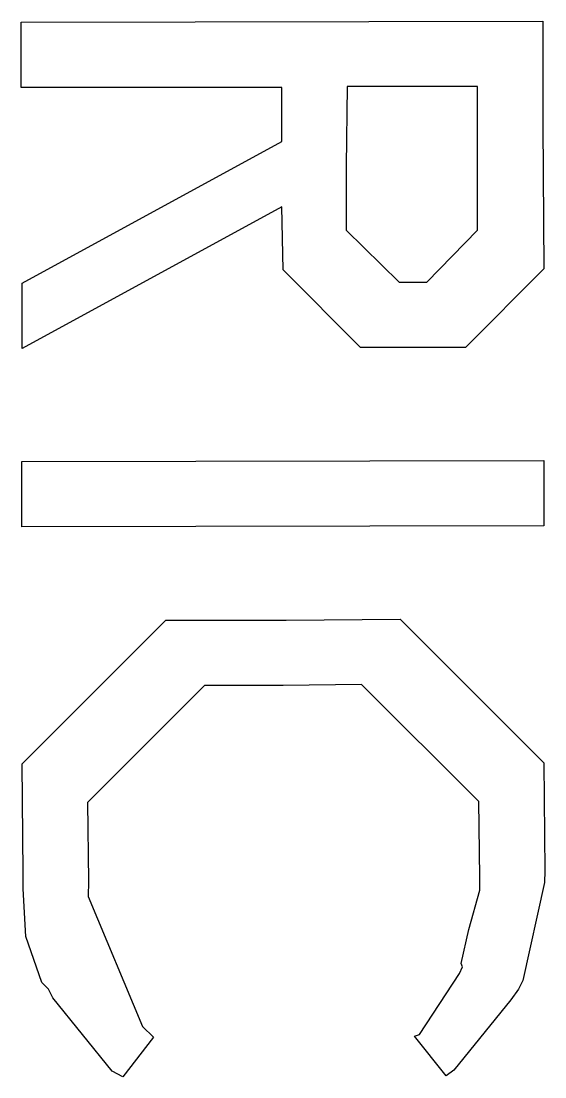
# Model space of a CAD drawing. Extents: x 0.1 to 11.6, y 0.3 to 16.2.
# Drawn here: x 3.4358 to 3.5474, y 5.4912 to 5.7159 of the extents above; entities that cross this region are included whole.
import ezdxf

# ---------------------------------------------------------------- set-up
doc = ezdxf.new("R2010")
doc.units = 0
doc.header["$MEASUREMENT"] = 0

msp = doc.modelspace()

# ---------------------------------------------------------------- linework, layer by layer
at = {"color": 0}
for points in [[(3.54693, 5.71593), (3.54693, 5.69379), (3.54715, 5.66319), (3.53043, 5.64649), (3.51958, 5.64649), (3.50808, 5.64649), (3.4916, 5.66297), (3.49137, 5.67643), (3.43604, 5.64626), (3.43604, 5.66015), (3.49137, 5.69032), (3.49137, 5.70182), (3.43582, 5.70182), (3.43582, 5.71571), (3.54693, 5.71593)], [(3.53304, 5.70204), (3.50526, 5.70204), (3.50504, 5.68511), (3.50504, 5.67144), (3.51633, 5.66038), (3.51958, 5.66038), (3.52219, 5.66038), (3.53304, 5.67144), (3.53304, 5.68468), (3.53304, 5.70204)], [(3.5471, 5.6224), (3.5471, 5.60851), (3.43599, 5.60829), (3.43599, 5.62218), (3.5471, 5.6224)], [(3.52632, 5.49143), (3.51958, 5.49989), (3.52067, 5.50022), (3.52919, 5.51324), (3.52979, 5.51465), (3.52951, 5.51531), (3.53119, 5.52257), (3.53347, 5.53097), (3.53347, 5.53375), (3.53326, 5.54981), (3.50831, 5.57476), (3.4916, 5.57454), (3.47487, 5.57454), (3.44993, 5.54958), (3.45014, 5.53288), (3.45008, 5.52957), (3.46169, 5.5019), (3.46403, 5.49968), (3.45751, 5.49121), (3.45518, 5.49246), (3.4426, 5.50803), (3.44168, 5.50988), (3.44026, 5.51133), (3.43685, 5.52106), (3.43625, 5.53125), (3.43625, 5.53461), (3.43604, 5.55783), (3.46664, 5.58843), (3.49224, 5.58843), (3.51654, 5.58865), (3.54715, 5.55806), (3.54736, 5.53504), (3.54731, 5.53256), (3.54264, 5.51172), (3.54172, 5.50988), (3.5401, 5.5076), (3.52794, 5.49262), (3.52632, 5.49143)]]:
    msp.add_lwpolyline(points, close=True, dxfattribs=at)

doc.saveas('drawing.dxf')
